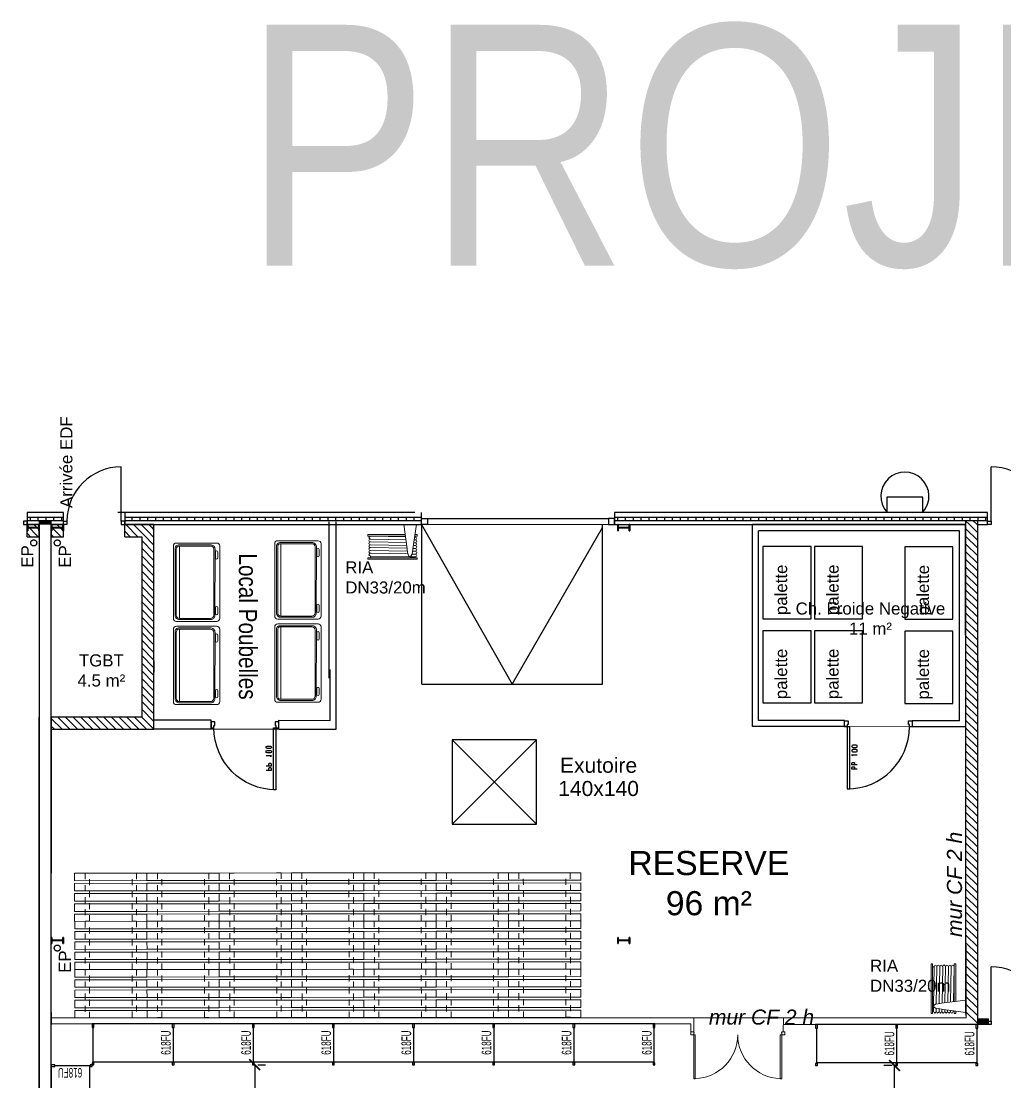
# Model space of a CAD drawing. Header units: millimetres. Extents: x 15590 to 15992, y 1055 to 1132.
# Drawn here: x 15792.39 to 15808.72, y 1106.11 to 1123.71 of the extents above; entities that cross this region are included whole.
import ezdxf
from ezdxf.enums import TextEntityAlignment as Align

# ---------------------------------------------------------------- set-up
doc = ezdxf.new("R2010")
doc.units = ezdxf.units.MM
doc.header["$MEASUREMENT"] = 0
for name, pattern in [('Cache', [564.444447, 282.222223, -282.222223]), ('CACHE2', [0.1875, 0.125, -0.0625]), ('Tirets', [0.004586, 0.002822, -0.001764])]:
    doc.linetypes.add(name, pattern=pattern)
doc.layers.get('0').update_dxf_attribs({"lineweight": 9})
for name, color, linetype in [('03_Projet', 7, 'Continuous'), ('05_Textes', 7, 'Continuous'), ('59', 7, 'Continuous'), ('AEP-PTT-EDF', 7, 'Continuous'), ('Cotation', 7, 'Continuous'), ('EP', 7, 'Continuous'), ('frais', 5, 'Continuous'), ('gondole', 6, 'Continuous'), ('le cartouche', 7, 'Continuous'), ('Mobilier', 252, 'Continuous'), ('murs exterieurs.P', 7, 'Continuous'), ('murs interieurs.P', 7, 'Continuous'), ('objet', 7, 'Continuous'), ('palette', 8, 'Continuous'), ('Parois', 7, 'Continuous'), ('structure', 7, 'Continuous'), ('surgeles', 4, 'Continuous'), ('texte.VETTI', 7, 'Continuous')]:
    doc.layers.add(name, color=color, linetype=linetype)
for name, color, linetype, lineweight in [('DM cloison', 7, 'Continuous', 9), ('DM Divers', 7, 'Continuous', 9), ('DM porte', 7, 'Continuous', 9), ('DM RIA', 7, 'Continuous', 9)]:
    doc.layers.add(name, color=color, linetype=linetype, lineweight=lineweight)
doc.styles.add('Arial Narrow', font='ARIALN.TTF', dxfattribs={"height": 0.3})
doc.styles.add('GENERATED_STYLE_2', font='')
doc.styles.add('GENERATED_STYLE_3', font='')
doc.styles.get("Standard").update_dxf_attribs({"font": 'swiss.ttf', "height": 0.2})
doc.styles.get('GENERATED_STYLE_2').set_extended_font_data('Arial Occidental')
doc.styles.get('GENERATED_STYLE_3').set_extended_font_data('Arial Occidental', italic=True)
doc.dimstyles.get("Standard").update_dxf_attribs({"dimtxt": 0.2, "dimasz": 0.18, "dimexe": 0.18, "dimexo": 0.0625, "dimgap": 0.05, "dimtad": 1, "dimzin": 4, "dimdsep": 46, "dimtxsty": 'Standard', "dimblk": 'ARCHTICK', "dimcen": 0.09, "dimadec": 0, "dimazin": 0, "dimtfac": 1, "dimtofl": 0, "dimtmove": 0, "dimatfit": 3, "dimfxl": 1, "dimtolj": 1, "dimtzin": 0, "dimarcsym": 0})
pattern_1 = [(135, (15784.3553, 1074.85421), (-0.06363961, -0.06363961), [])]
pattern_2 = [(90, (15784.3553, 1074.85421), (-0.13, 8e-18), []), (180, (15784.3553, 1074.85421), (-8e-18, -0.13), [])]

# ---------------------------------------------------------------- blocks, each defined once
blk = doc.blocks.new('*U47')
at = {"layer": 'DM RIA', "color": 1, "linetype": 'Continuous'}
for p, q in [((313, 0), (104, 0)), ((-495, -191), (-495, -165)), ((-495, -165), (-495, -191)), ((-495, -165), (116, -165)), ((126, -165), (-495, -165)), ((158, -403), (104, 0)), ((313, 0), (253, -403)), ((325, -165), (289, -165)), ((296, -165), (325, -165)), ((325, -165), (325, -191)), ((325, -191), (325, -165)), ((130, -191), (-495, -191)), ((-447, -287), (144, -297)), ((-447, -334), (150, -345)), ((-446, -191), (-446, -193)), ((-446, -240), (138, -250)), ((-445, -193), (131, -203)), ((262, -347), (291, -347)), ((269, -300), (291, -300)), ((276, -253), (291, -253)), ((283, -206), (292, -206)), ((325, -191), (285, -191)), ((291, -191), (291, -206)), ((291, -347), (291, -347)), ((-446, -381), (156, -392)), ((-446, -429), (162, -439)), ((-446, -476), (-446, -477)), ((-446, -476), (171, -487)), ((-446, -523), (201, -534)), ((240, -488), (291, -489)), ((250, -441), (291, -442)), ((255, -394), (291, -394)), ((291, -442), (291, -442)), ((-495, -574), (-495, -548)), ((325, -548), (-495, -548)), ((-495, -548), (-495, -574)), ((-495, -574), (325, -574)), ((210, -534), (291, -536)), ((291, -536), (291, -548)), ((325, -548), (325, -574))]:
    blk.add_line(p, q, dxfattribs=at)
at = {"layer": 'DM RIA', "color": 1, "linetype": 'Continuous', "extrusion": (0, 0, -1)}
for centre, major_axis, start_param, end_param in [((-350, -360), (-128, 2), 5.58648, 6.97989), ((-349, -312), (-128, 2), 5.58648, 6.97989), ((-348, -265), (-128, 2), 5.586496, 6.979875), ((-347, -218), (-128, 2), 5.58648, 6.97989), ((193, -276), (128, 0), 5.586483, 6.979887), ((193, -324), (128, 0), 5.586483, 6.979887), ((193, -371), (128, 0), 5.586483, 6.979887), ((194, -229), (128, 0), 5.586483, 6.979887), ((-348, -407), (-128, 2), 5.586491, 6.97988), ((-348, -454), (-128, 2), 5.586496, 6.979875), ((-347, -501), (-128, 2), 5.58648, 6.97989), ((-328, -497), (-121, -41), 5.930977, 6.635394), ((206, -365), (0, -170), 4.940257, 7.626113), ((193, -418), (128, 0), 5.586483, 6.979887), ((193, -465), (128, 0), 5.586483, 6.979887), ((193, -512), (128, 0), 5.586483, 6.979887)]:
    blk.add_ellipse(centre, major_axis=major_axis, ratio=0.287901, start_param=start_param, end_param=end_param, dxfattribs=at)
blk = doc.blocks.new('RIA 33 20')
at = {"layer": 'DM RIA', "insert": (-608, 627), "char_height": 200, "width": 2384.82, "attachment_point": 1}
blk.add_mtext('{\\fArial|b0|i0|c0|p34;\\C1;RIA\\PDN33/20m}', dxfattribs=at)
blk = doc.blocks.new('*U48')
at = {"layer": 'DM cloison'}
blk.add_hatch(color=2, dxfattribs=at).paths.add_polyline_path([(0, 96), (0, 0), (177, 0), (177, 96)])
blk.add_lwpolyline([(0, 0), (177, 0), (177, 96), (0, 96)], close=True, dxfattribs=at)
blk = doc.blocks.new('Poubelle 1.30x0.77')
at = {"color": 7, "linetype": 'Continuous', "lineweight": 9}
blk.add_line((1.249, 0.668), (0.05, 0.668), dxfattribs=at)
for points in [[(1.25, 0.77), (0.05, 0.77, 0.418752), (0, 0.72), (0, 0.05, 0.431472), (0.05, 0), (1.25, 0, 0.434675), (1.3, 0.05), (1.3, 0.72, 0.441699)], [(0.1, 0.08), (1.199, 0.078, 0.445076), (1.271, 0.155), (1.271, 0.67, 0.499428), (1.198, 0.741), (0.099, 0.741, 0.41626), (0.03, 0.671), (0.03, 0.15, 0.416121)], [(0.104, 0.1), (1.199, 0.098, 0.445076), (1.251, 0.154), (1.251, 0.671, 0.517979), (1.2, 0.721), (0.103, 0.721, 0.45099), (0.05, 0.669), (0.05, 0.154, 0.457206)], [(0.13, 0.03), (0.23, 0.03, 0.999999), (0.23, 0.07), (0.13, 0.07, 0.999998)], [(1.053, 0.03), (1.153, 0.03, 0.999999), (1.153, 0.07), (1.053, 0.07, 0.999998)]]:
    blk.add_lwpolyline(points, format="xyb", close=True, dxfattribs=at)
blk = doc.blocks.new('PP100')
at = {"layer": '59', "color": 105, "linetype": 'Continuous'}
for p, q in [((107.5, 113), (103.5, 113)), ((103.5, 113), (103.5, 10)), ((107.5, 10), (107.5, 113)), ((0, 10), (4.5, 10)), ((0, 0), (0, 10)), ((6, 0), (0, 0)), ((4.5, 10), (4.5, 6)), ((4.5, 6), (6, 6)), ((6, 6), (6, 0)), ((103.5, 10), (107.5, 10)), ((106, 6), (107.5, 6)), ((106, 0), (106, 6)), ((112, 0), (106, 0)), ((107.5, 6), (107.5, 10)), ((107.5, 10), (112, 10)), ((112, 10), (112, 0))]:
    blk.add_line(p, q, dxfattribs=at)
for points in [[(91, 80.5, 0), (100, 80.5, 0), (100, 77.7, 0), (99.6, 76.8, 0), (99.2, 76.5, 0), (98.3, 76.2, 0), (97, 76.2, 0), (96.2, 76.5, 0), (95.7, 76.8, 0), (95.3, 77.7, 0), (95.3, 80.5, 0)], [(91, 73.3, 0), (100, 73.3, 0), (100, 70.5, 0), (99.6, 69.6, 0), (99.2, 69.3, 0), (98.3, 69, 0), (97, 69, 0), (96.2, 69.3, 0), (95.7, 69.6, 0), (95.3, 70.5, 0), (95.3, 73.3, 0)], [(98.7, 58.2, 0), (99.2, 57.6, 0), (100, 56.7, 0), (91, 56.7, 0)], [(100, 49.8, 0), (99.6, 50.7, 0), (98.3, 51.3, 0), (96.2, 51.7, 0), (94.9, 51.7, 0), (92.7, 51.3, 0), (91.4, 50.7, 0), (91, 49.8, 0), (91, 49.2, 0), (91.4, 48.3, 0), (92.7, 47.7, 0), (94.9, 47.4, 0), (96.2, 47.4, 0), (98.3, 47.7, 0), (99.6, 48.3, 0), (100, 49.2, 0), (100, 49.8, 0)], [(100, 42.6, 0), (99.6, 43.5, 0), (98.3, 44.1, 0), (96.2, 44.5, 0), (94.9, 44.5, 0), (92.7, 44.1, 0), (91.4, 43.5, 0), (91, 42.6, 0), (91, 42, 0), (91.4, 41.1, 0), (92.7, 40.5, 0), (94.9, 40.2, 0), (96.2, 40.2, 0), (98.3, 40.5, 0), (99.6, 41.1, 0), (100, 42, 0), (100, 42.6, 0)]]:
    blk.add_polyline3d(points, dxfattribs=at)
blk.add_arc((107.5, 10), 103, 90, 180, dxfattribs=at)
blk = doc.blocks.new('*U16')
at = {"layer": 'DM porte'}
for p, q in [((0, 0), (-50, 0)), ((0, -50), (0, 0)), ((-1560, 0), (-1510, 0)), ((-1560, -50), (-1560, 0)), ((-1510, -50), (-1560, -50)), ((-1510, 0), (-1510, -50)), ((-1510, -15), (-1505, -15)), ((-1505, -25), (-1510, -25)), ((-1510, -50), (-1510, -780)), ((-1510, -50), (-1485, -50)), ((-1505, -15), (-1505, -25)), ((-1485, -50), (-1485, -780)), ((-75, -50), (-75, -780)), ((-50, -50), (-75, -50)), ((-50, -15), (-55, -15)), ((-55, -15), (-55, -25)), ((-55, -25), (-50, -25)), ((-50, 0), (-50, -50)), ((-50, -50), (-50, -780)), ((-50, -50), (0, -50)), ((-1485, -780), (-1510, -780)), ((-75, -780), (-50, -780))]:
    blk.add_line(p, q, dxfattribs=at)
for centre, start, end in [((-1510, -50), 271.9626, 0), ((-50, -50), 180, 268.0374)]:
    blk.add_arc(centre, 730, start, end, dxfattribs=at)
blk = doc.blocks.new('M618FU-1330')
for points in [[(-0.637, 1.345), (-0.647, 1.345), (-0.647, 1.36), (-0.677, 1.36), (-0.677, 1.33), (-0.647, 1.33), (-0.647, 1.345), (-0.637, 1.345)], [(-0.06, 1.345), (-0.637, 1.345)], [(-0.636, 0.015), (-0.636, 1.345)], [(-0.637, 0.015), (-0.647, 0.015), (-0.647, 0.03), (-0.677, 0.03), (-0.677, 0), (-0.647, 0), (-0.647, 0.015), (-0.637, 0.015)], [(-0.06, 0.015), (-0.637, 0.015)]]:
    blk.add_lwpolyline(points)
for points in [[(-0.06, 1.33), (0, 1.33), (0, 1.36), (-0.06, 1.36)], [(-0.06, 0), (0, 0), (0, 0.03), (-0.06, 0.03)]]:
    blk.add_lwpolyline(points, close=True)
at = {"color": 7, "lineweight": 25}
blk.add_lwpolyline([(0, 0.03), (0, 1.33)], dxfattribs=at)
at = {"color": 151, "lineweight": 15, "width": 0.6}
blk.add_text('618FU', height=0.16, dxfattribs=at).set_placement((-0.11, 0.135), align=Align.MIDDLE_RIGHT)
blk = doc.blocks.new('_ArchTick')
at = {"color": 0, "linetype": 'ByBlock', "const_width": 0.15}
blk.add_lwpolyline([(-0.5, -0.5), (0.5, 0.5)], dxfattribs=at)
blk = doc.blocks.new('*D314')
at = {"color": 0, "lineweight": -2, "transparency": 16777216}
for p, q in [((15806.846, 1106.377), (15806.708, 1106.377)), ((15806.888, 1104.35), (15806.888, 1106.377)), ((15806.799, 1104.35), (15807.068, 1104.35))]:
    blk.add_line(p, q, dxfattribs=at)
at = {"layer": 'DEFPOINTS', "color": 0, "transparency": 16777216}
for p in [(15806.888, 1106.377), (15806.908, 1106.377), (15806.736, 1104.35)]:
    blk.add_point(p, dxfattribs=at)
at = {"color": 0, "lineweight": -2, "transparency": 16777216, "xscale": 0.18, "yscale": 0.18, "zscale": 0.18}
for p, rotation in [((15806.888, 1106.377), 90), ((15806.888, 1104.35), 270)]:
    blk.add_blockref('_ArchTick', p, dxfattribs=dict(at, rotation=rotation))
at = {"color": 0, "transparency": 16777216, "insert": (15806.735, 1105.363), "char_height": 0.2, "attachment_point": 5, "rotation": 90}
blk.add_mtext('\\A1;2.03', dxfattribs=at)
blk = doc.blocks.new('*U46')
at = {"layer": 'DM RIA', "color": 1, "linetype": 'Continuous'}
for p, q in [((704, 574), (-116, 574)), ((-116, 548), (-116, 574)), ((-116, 548), (704, 548)), ((-82, 536), (-82, 548)), ((-1, 534), (-82, 536)), ((655, 523), (8, 534)), ((704, 574), (704, 548)), ((704, 548), (704, 574)), ((-104, 0), (-45, 403)), ((-31, 488), (-82, 489)), ((-41, 441), (-82, 442)), ((-82, 442), (-82, 442)), ((-46, 394), (-82, 394)), ((655, 476), (38, 487)), ((655, 429), (47, 439)), ((51, 403), (104, 0)), ((655, 381), (53, 392)), ((655, 476), (655, 477)), ((-116, 165), (-116, 191)), ((-116, 191), (-116, 165)), ((-116, 191), (-76, 191)), ((-74, 206), (-83, 206)), ((-82, 347), (-82, 347)), ((-53, 347), (-82, 347)), ((-60, 300), (-82, 300)), ((-67, 253), (-82, 253)), ((-82, 191), (-82, 206)), ((656, 334), (59, 345)), ((655, 287), (65, 297)), ((655, 240), (71, 250)), ((654, 193), (78, 203)), ((79, 191), (704, 191)), ((655, 191), (655, 193)), ((704, 191), (704, 165)), ((704, 165), (704, 191)), ((-87, 165), (-116, 165)), ((-116, 165), (-80, 165)), ((-104, 0), (104, 0)), ((83, 165), (704, 165)), ((704, 165), (93, 165))]:
    blk.add_line(p, q, dxfattribs=at)
at = {"layer": 'DM RIA', "color": 1, "linetype": 'Continuous', "extrusion": (0, 0, -1)}
for centre, major_axis, start_param, end_param in [((16, 512), (-128, 0), 5.586483, 6.979887), ((3, 365), (0, 170), 4.940257, 7.626113), ((537, 497), (121, 41), 5.930977, 6.635394), ((16, 465), (-128, 0), 5.586483, 6.979887), ((16, 418), (-128, 0), 5.586483, 6.979887), ((16, 371), (-128, 0), 5.586483, 6.979887), ((556, 501), (128, -2), 5.58648, 6.97989), ((557, 454), (128, -2), 5.586496, 6.979875), ((557, 407), (128, -2), 5.586491, 6.97988), ((559, 360), (128, -2), 5.58648, 6.97989), ((15, 229), (-128, 0), 5.586483, 6.979887), ((16, 324), (-128, 0), 5.586483, 6.979887), ((16, 276), (-128, 0), 5.586483, 6.979887), ((556, 218), (128, -2), 5.58648, 6.97989), ((558, 312), (128, -2), 5.58648, 6.97989), ((557, 265), (128, -2), 5.586496, 6.979875)]:
    blk.add_ellipse(centre, major_axis=major_axis, ratio=0.287901, start_param=start_param, end_param=end_param, dxfattribs=at)
blk = doc.blocks.new('*D319')
at = {"color": 0, "lineweight": -2, "transparency": 16777216}
for p, q in [((15796.269, 1106.39), (15796.269, 1104.35)), ((15796.322, 1106.39), (15796.449, 1106.39)), ((15796.413, 1104.35), (15796.089, 1104.35))]:
    blk.add_line(p, q, dxfattribs=at)
at = {"layer": 'DEFPOINTS', "color": 0, "transparency": 16777216}
for p in [(15796.26, 1106.39), (15796.269, 1104.35), (15796.475, 1104.35)]:
    blk.add_point(p, dxfattribs=at)
at = {"color": 0, "lineweight": -2, "transparency": 16777216, "xscale": 0.18, "yscale": 0.18, "zscale": 0.18}
for p, rotation in [((15796.269, 1106.39), 90), ((15796.269, 1104.35), 270)]:
    blk.add_blockref('_ArchTick', p, dxfattribs=dict(at, rotation=rotation))
at = {"color": 0, "transparency": 16777216, "insert": (15796.116, 1105.37), "char_height": 0.2, "attachment_point": 5, "rotation": 90}
blk.add_mtext('\\A1;2.04', dxfattribs=at)
blk = doc.blocks.new('A$C0ED850CC')
at = {"layer": 'palette'}
blk.add_lwpolyline([(0, 0.8), (0, 0), (1.2, 0), (1.2, 0.8)], close=True, dxfattribs=at)
at = {"layer": 'palette', "insert": (0.063, 0.598), "char_height": 0.2, "width": 0.96772, "attachment_point": 1}
blk.add_mtext('palette', dxfattribs=at)
blk = doc.blocks.new('PALETTE')
at = {"layer": 'frais'}
blk.add_blockref('A$C0ED850CC', (-1.2, 0), dxfattribs=at)
blk = doc.blocks.new('A$C29413FD8')
at = {"layer": 'Mobilier', "color": 34, "linetype": 'Continuous', "lineweight": 9}
for p, q in [((0.125, 1.2), (0, 1.2)), ((0, 1.2), (0, 0)), ((0.125, 1.2), (0.125, 0)), ((0.295, 1.2), (0.17, 1.2)), ((0.17, 1.2), (0.17, 0)), ((0.295, 1.2), (0.295, 0)), ((0.465, 1.2), (0.34, 1.2)), ((0.34, 1.2), (0.34, 0)), ((0.465, 1.2), (0.465, 0)), ((0.635, 1.2), (0.51, 1.2)), ((0.51, 1.2), (0.51, 0)), ((0.635, 1.2), (0.635, 0)), ((0.8, 1.2), (0.68, 1.2)), ((0.68, 1.2), (0.68, 0)), ((0.8, 0), (0.8, 1.2)), ((0, 0), (0.125, 0)), ((0.17, 0), (0.295, 0)), ((0.34, 0), (0.465, 0)), ((0.51, 0), (0.635, 0)), ((0.68, 0), (0.8, 0))]:
    blk.add_line(p, q, dxfattribs=at)
at = {"layer": 'Mobilier', "color": 34, "linetype": 'CACHE2', "lineweight": 9, "ltscale": 0.8}
for points in [[(0, 1.027), (0.8, 1.027), (0.8, 0.953), (0, 0.953)], [(0, 0.173), (0.8, 0.173), (0.8, 0.247), (0, 0.247)]]:
    blk.add_lwpolyline(points, close=True, dxfattribs=at)

msp = doc.modelspace()

# ---------------------------------------------------------------- hatches: boundary and pattern name
at = {"layer": 'murs exterieurs.P', "linetype": 'Continuous', "ltscale": 1000}
h = msp.add_hatch(dxfattribs=at)
h.set_pattern_fill('ISOLANT_POLYSTYRENE_0005', color=256, scale=0.1, angle=90, style=0, pattern_type=2)
h.set_pattern_definition(pattern_2)
h.paths.add_polyline_path([(15792.793, 1115.473), (15792.493, 1115.473), (15792.493, 1115.423), (15792.793, 1115.423)], flags=0)
for points in [[(15792.693, 1115.353), (15792.793, 1115.353), (15792.793, 1115.423), (15792.693, 1115.423)], [(15792.893, 1115.423), (15792.793, 1115.423), (15792.793, 1115.353), (15792.893, 1115.353)]]:
    msp.add_hatch(color=256, dxfattribs=at).paths.add_polyline_path(points, flags=0)
h = msp.add_hatch(dxfattribs=at)
h.set_pattern_fill('ISOLANT_POLYSTYRENE_0005', color=256, scale=0.1, angle=90, style=0, pattern_type=2)
h.set_pattern_definition(pattern_2)
h.paths.add_polyline_path([(15793.093, 1115.473), (15792.793, 1115.473), (15792.793, 1115.423), (15793.093, 1115.423)], flags=0)
h = msp.add_hatch(dxfattribs=at)
h.set_pattern_fill('ISOLANT_POLYSTYRENE_0005', color=256, scale=0.1, angle=90, style=0, pattern_type=2)
h.set_pattern_definition(pattern_2)
h.paths.add_polyline_path([(15799.039, 1115.473), (15794.113, 1115.473), (15794.113, 1115.423), (15799.039, 1115.423)], flags=0)
h = msp.add_hatch(dxfattribs=at)
h.set_pattern_fill('ISOLANT_POLYSTYRENE_0005', color=256, scale=0.1, angle=90, style=0, pattern_type=2)
h.set_pattern_definition(pattern_2)
h.paths.add_polyline_path([(15808.429, 1115.473), (15802.239, 1115.473), (15802.239, 1115.423), (15808.429, 1115.423)], flags=0)
h = msp.add_hatch(dxfattribs=at)
h.set_pattern_fill('BRIQUES_DE_PAREMENT_0005', color=256, scale=0.1, angle=90, style=0, pattern_type=2)
h.set_pattern_definition(pattern_1)
h.paths.add_polyline_path([(15808.068, 1115.353), (15808.268, 1115.353), (15808.268, 1115.423), (15808.068, 1115.423)], flags=0)
at = {"layer": 'murs interieurs.P', "linetype": 'Continuous', "ltscale": 1000}
h = msp.add_hatch(dxfattribs=at)
h.set_pattern_fill('BRIQUES_DE_PAREMENT_0005', color=256, scale=0.1, angle=90, style=0, pattern_type=2)
h.set_pattern_definition(pattern_1)
h.paths.add_polyline_path([(15792.493, 1115.353), (15792.493, 1115.153), (15792.693, 1115.153), (15792.693, 1115.353)], flags=0)
h = msp.add_hatch(dxfattribs=at)
h.set_pattern_fill('BRIQUES_DE_PAREMENT_0005', color=256, scale=0.1, angle=90, style=0, pattern_type=2)
h.set_pattern_definition(pattern_1)
h.paths.add_polyline_path([(15792.893, 1115.353), (15792.893, 1115.153), (15793.093, 1115.153), (15793.093, 1115.353)], flags=0)
h = msp.add_hatch(dxfattribs=at)
h.set_pattern_fill('BRIQUES_DE_PAREMENT_0005', color=256, scale=0.1, angle=90, style=0, pattern_type=2)
h.set_pattern_definition(pattern_1)
h.paths.add_polyline_path([(15794.113, 1115.353), (15794.113, 1115.153), (15794.397, 1115.153), (15794.597, 1115.353)], flags=0)
h = msp.add_hatch(dxfattribs=at)
h.set_pattern_fill('BRIQUES_DE_PAREMENT_0005', color=256, scale=0.1, angle=90, style=0, pattern_type=2)
h.set_pattern_definition(pattern_1)
h.paths.add_polyline_path([(15794.597, 1111.956), (15794.597, 1115.353), (15794.397, 1115.153), (15794.397, 1112.156)], flags=0)
h = msp.add_hatch(dxfattribs=at)
h.set_pattern_fill('BRIQUES_DE_PAREMENT_0005', color=256, scale=0.1, angle=90, style=0, pattern_type=2)
h.set_pattern_definition(pattern_1)
h.paths.add_polyline_path([(15808.268, 1107.054), (15808.268, 1115.353), (15808.068, 1115.353), (15808.068, 1107.254)], flags=0)
h = msp.add_hatch(dxfattribs=at)
h.set_pattern_fill('BRIQUES_DE_PAREMENT_0005', color=256, scale=0.1, angle=90, style=0, pattern_type=2)
h.set_pattern_definition(pattern_1)
h.paths.add_polyline_path([(15794.397, 1112.156), (15792.893, 1112.156), (15792.893, 1111.956), (15794.597, 1111.956)], flags=0)

# ---------------------------------------------------------------- linework, layer by layer
for p, q in [((15808.068, 1107.254), (15808.075, 1107.17)), ((15802.76, 1107.169), (15792.893, 1107.169)), ((15803.505, 1107.067), (15792.893, 1107.067)), ((15802.76, 1107.169), (15803.555, 1107.169)), ((15803.505, 1106.937), (15803.505, 1107.067)), ((15803.555, 1106.937), (15803.555, 1107.169)), ((15805.044, 1107.17), (15805.04, 1106.937)), ((15808.075, 1107.17), (15805.044, 1107.17)), ((15805.042, 1107.054), (15808.268, 1107.054)), ((15808.268, 1107.054), (15808.068, 1107.054)), ((15808.268, 1107.054), (15808.268, 1107.054))]:
    msp.add_line(p, q)
msp.add_lwpolyline([(15792.893, 1111.956), (15797.621, 1111.956), (15797.621, 1115.353), (15804.53, 1115.355), (15804.531, 1112.004), (15808.068, 1111.997), (15808.075, 1107.17), (15792.893, 1107.169), (15792.894, 1111.956)])
at = {"layer": 'Cotation', "linetype": 'Continuous', "ltscale": 1000}
for p, q in [((15795.563, 1115.553), (15795.375, 1115.553)), ((15794.397, 1113.091), (15794.397, 1112.904)), ((15794.597, 1113.091), (15794.597, 1112.904)), ((15808.068, 1113.091), (15808.068, 1112.904)), ((15808.268, 1113.091), (15808.268, 1112.904))]:
    msp.add_line(p, q, dxfattribs=at)
at = {"layer": 'EP', "linetype": 'Tirets', "ltscale": 1000}
for centre in [(15792.601, 1115.05), (15792.993, 1115.05), (15792.993, 1108.325)]:
    msp.add_circle(centre, 0.05, dxfattribs=at)
at = {"layer": 'murs exterieurs.P', "linetype": 'Continuous', "ltscale": 1000}
for p, q in [((15794.053, 1115.413), (15794.053, 1116.313)), ((15808.489, 1115.413), (15808.489, 1116.313)), ((15792.493, 1115.553), (15792.493, 1115.473)), ((15793.093, 1115.473), (15793.093, 1115.553)), ((15794.113, 1115.553), (15794.113, 1115.473)), ((15799.039, 1115.473), (15799.039, 1115.553)), ((15802.239, 1115.553), (15802.239, 1115.473)), ((15808.429, 1115.473), (15808.429, 1115.553)), ((15792.493, 1115.413), (15792.433, 1115.413)), ((15792.433, 1115.413), (15792.433, 1115.353)), ((15792.433, 1115.353), (15792.493, 1115.353)), ((15792.793, 1115.473), (15792.493, 1115.473)), ((15792.493, 1115.473), (15792.493, 1115.423)), ((15792.493, 1115.353), (15792.493, 1115.413)), ((15792.693, 1115.423), (15792.693, 1115.353)), ((15793.093, 1115.473), (15792.793, 1115.473)), ((15792.893, 1115.353), (15792.893, 1115.423)), ((15793.093, 1115.423), (15793.093, 1115.473)), ((15793.093, 1115.413), (15793.153, 1115.413)), ((15793.093, 1115.353), (15793.093, 1115.413)), ((15793.153, 1115.353), (15793.093, 1115.353)), ((15793.153, 1115.413), (15793.153, 1115.353)), ((15794.113, 1115.413), (15794.053, 1115.413)), ((15794.053, 1115.413), (15794.053, 1115.353)), ((15794.053, 1115.353), (15794.113, 1115.353)), ((15799.039, 1115.473), (15794.113, 1115.473)), ((15794.113, 1115.473), (15794.113, 1115.423)), ((15794.113, 1115.353), (15794.113, 1115.413)), ((15799.039, 1115.423), (15799.039, 1115.473)), ((15799.039, 1115.453), (15799.139, 1115.453)), ((15799.039, 1115.353), (15799.039, 1115.453)), ((15799.139, 1115.353), (15799.039, 1115.353)), ((15799.139, 1115.453), (15799.139, 1115.353)), ((15799.139, 1115.453), (15802.139, 1115.453)), ((15802.239, 1115.453), (15802.139, 1115.453)), ((15802.139, 1115.453), (15802.139, 1115.353)), ((15802.139, 1115.353), (15802.239, 1115.353)), ((15808.429, 1115.473), (15802.239, 1115.473)), ((15802.239, 1115.473), (15802.239, 1115.423)), ((15802.239, 1115.353), (15802.239, 1115.453)), ((15808.068, 1115.423), (15808.068, 1115.353)), ((15808.268, 1115.353), (15808.268, 1115.423)), ((15808.429, 1115.423), (15808.429, 1115.473)), ((15808.429, 1115.413), (15808.489, 1115.413)), ((15808.429, 1115.353), (15808.429, 1115.413)), ((15808.489, 1115.353), (15808.429, 1115.353)), ((15808.489, 1115.413), (15808.489, 1115.353)), ((15808.489, 1107.114), (15808.489, 1108.014)), ((15808.429, 1107.114), (15808.489, 1107.114)), ((15808.489, 1107.114), (15808.489, 1107.054)), ((15808.489, 1107.054), (15808.429, 1107.054))]:
    msp.add_line(p, q, dxfattribs=at)
at = {"layer": 'murs exterieurs.P', "color": 31, "linetype": 'Continuous', "lineweight": 25, "ltscale": 1000}
for p, q in [((15792.493, 1115.423), (15792.493, 1115.353)), ((15792.493, 1115.423), (15792.793, 1115.423)), ((15792.793, 1115.423), (15793.093, 1115.423)), ((15793.093, 1115.353), (15793.093, 1115.423)), ((15794.113, 1115.423), (15794.113, 1115.353)), ((15794.113, 1115.423), (15799.039, 1115.423)), ((15799.039, 1115.353), (15799.039, 1115.423)), ((15802.239, 1115.423), (15802.239, 1115.353)), ((15802.239, 1115.423), (15808.429, 1115.423)), ((15808.429, 1115.353), (15808.429, 1115.423))]:
    msp.add_line(p, q, dxfattribs=at)
at = {"layer": 'murs exterieurs.P', "linetype": 'Cache', "ltscale": 1000}
for p, q in [((15799.039, 1115.353), (15800.54, 1112.703)), ((15799.04, 1112.703), (15799.04, 1115.353)), ((15802.039, 1112.703), (15802.039, 1115.353)), ((15800.54, 1112.703), (15802.039, 1115.303)), ((15799.04, 1112.703), (15802.039, 1112.703))]:
    msp.add_line(p, q, dxfattribs=at)
at = {"layer": 'murs exterieurs.P', "linetype": 'Continuous', "ltscale": 1000, "flags": 128}
for points in [[(15792.793, 1115.553), (15792.493, 1115.553)], [(15793.093, 1115.553), (15792.793, 1115.553)], [(15798.924, 1115.553), (15793.998, 1115.553)], [(15808.429, 1115.553), (15802.239, 1115.553)], [(15792.693, 1115.353), (15792.693, 1070.704)], [(15792.893, 1070.704), (15792.893, 1115.353)]]:
    msp.add_lwpolyline(points, dxfattribs=at)
at = {"layer": 'murs exterieurs.P', "color": 31, "linetype": 'Continuous', "lineweight": 25, "ltscale": 1000, "flags": 128}
for points in [[(15792.493, 1115.353), (15792.693, 1115.353)], [(15792.893, 1115.353), (15793.093, 1115.353)], [(15794.113, 1115.353), (15799.039, 1115.353)], [(15802.239, 1115.353), (15808.068, 1115.353)], [(15808.268, 1115.353), (15808.429, 1115.353)]]:
    msp.add_lwpolyline(points, dxfattribs=at)
at = {"layer": 'murs exterieurs.P', "linetype": 'Continuous', "ltscale": 1000}
for centre, start, end in [((15794.053, 1115.413), 90, 180), ((15808.489, 1115.413), 0, 90), ((15808.489, 1107.114), 0, 90)]:
    msp.add_arc(centre, 0.9, start, end, dxfattribs=at)
at = {"layer": 'murs interieurs.P', "linetype": 'Continuous', "ltscale": 1000}
for p, q in [((15807.359, 1115.81), (15806.759, 1115.81)), ((15806.759, 1115.81), (15806.759, 1115.56)), ((15807.359, 1115.56), (15807.359, 1115.81)), ((15792.493, 1115.153), (15792.493, 1115.353)), ((15792.493, 1115.153), (15792.493, 1115.353)), ((15793.093, 1115.153), (15793.093, 1115.353)), ((15793.093, 1115.153), (15793.093, 1115.353)), ((15794.113, 1115.153), (15794.113, 1115.353)), ((15794.113, 1115.153), (15794.113, 1115.353)), ((15799.547, 1111.781), (15799.547, 1110.381)), ((15800.947, 1111.781), (15799.547, 1111.781)), ((15800.947, 1110.381), (15800.947, 1111.781)), ((15799.547, 1110.381), (15800.947, 1110.381))]:
    msp.add_line(p, q, dxfattribs=at)
at = {"layer": 'murs interieurs.P', "linetype": 'Cache', "ltscale": 1000}
for p, q in [((15800.947, 1110.381), (15799.547, 1111.781)), ((15800.947, 1111.781), (15799.547, 1110.381))]:
    msp.add_line(p, q, dxfattribs=at)
at = {"layer": 'murs interieurs.P', "linetype": 'Continuous', "ltscale": 1000, "flags": 128}
for points in [[(15792.693, 1115.353), (15792.493, 1115.353)], [(15792.693, 1115.153), (15792.693, 1115.353)], [(15793.093, 1115.353), (15792.893, 1115.353)], [(15792.893, 1115.353), (15792.893, 1115.153)], [(15794.597, 1115.353), (15794.113, 1115.353)], [(15794.597, 1111.956), (15794.597, 1115.353)], [(15808.068, 1115.353), (15808.068, 1107.254)], [(15808.268, 1107.054), (15808.268, 1115.353)], [(15792.493, 1115.153), (15792.693, 1115.153)], [(15792.893, 1115.153), (15793.093, 1115.153)], [(15794.113, 1115.153), (15794.397, 1115.153)], [(15794.397, 1115.153), (15794.397, 1112.156)], [(15792.693, 1111.956), (15792.693, 1112.156)], [(15794.397, 1112.156), (15792.893, 1112.156)], [(15792.893, 1112.156), (15792.893, 1111.956)], [(15792.693, 1102.355), (15792.693, 1111.956)], [(15792.893, 1111.956), (15794.597, 1111.956)], [(15792.893, 1107.254), (15792.893, 1107.054)]]:
    msp.add_lwpolyline(points, dxfattribs=at)
at = {"layer": 'murs interieurs.P', "linetype": 'Continuous', "ltscale": 1000}
msp.add_arc((15807.059, 1115.826), 0.4, 318.2776, 221.7224, dxfattribs=at)
at = {"layer": 'Parois'}
for p, q in [((15795.547, 1112.106), (15794.597, 1112.106)), ((15795.547, 1111.956), (15795.547, 1112.106)), ((15796.667, 1112.106), (15797.521, 1112.104)), ((15796.667, 1111.956), (15796.667, 1112.106)), ((15795.547, 1111.956), (15794.597, 1111.956)), ((15796.667, 1111.956), (15797.621, 1111.956))]:
    msp.add_line(p, q, dxfattribs=at)
at = {"layer": 'structure', "linetype": 'Continuous', "ltscale": 1000}
msp.add_line((15808.108, 1115.553), (15807.92, 1115.553), dxfattribs=at)
at = {"layer": 'structure', "color": 160, "linetype": 'Continuous', "lineweight": 35, "ltscale": 1000}
for p, q in [((15792.502, 1115.353), (15792.493, 1115.353)), ((15792.493, 1115.353), (15792.493, 1115.253)), ((15792.502, 1115.312), (15792.502, 1115.353)), ((15792.693, 1115.353), (15792.685, 1115.353)), ((15792.685, 1115.353), (15792.685, 1115.312)), ((15792.693, 1115.253), (15792.693, 1115.353)), ((15792.893, 1115.353), (15792.902, 1115.353)), ((15792.893, 1115.253), (15792.893, 1115.353)), ((15792.902, 1115.353), (15792.902, 1115.312)), ((15793.085, 1115.312), (15793.085, 1115.353)), ((15793.085, 1115.353), (15793.093, 1115.353)), ((15793.093, 1115.353), (15793.093, 1115.253)), ((15802.302, 1115.353), (15802.293, 1115.353)), ((15802.293, 1115.353), (15802.293, 1115.253)), ((15802.302, 1115.312), (15802.302, 1115.353)), ((15802.493, 1115.353), (15802.485, 1115.353)), ((15802.485, 1115.353), (15802.485, 1115.312)), ((15802.493, 1115.253), (15802.493, 1115.353)), ((15792.493, 1115.253), (15792.502, 1115.253)), ((15792.502, 1115.253), (15792.502, 1115.295)), ((15792.679, 1115.306), (15792.508, 1115.306)), ((15792.508, 1115.301), (15792.679, 1115.301)), ((15792.685, 1115.295), (15792.685, 1115.253)), ((15792.685, 1115.253), (15792.693, 1115.253)), ((15792.902, 1115.253), (15792.893, 1115.253)), ((15792.902, 1115.295), (15792.902, 1115.253)), ((15792.908, 1115.306), (15793.079, 1115.306)), ((15793.079, 1115.301), (15792.908, 1115.301)), ((15793.085, 1115.253), (15793.085, 1115.295)), ((15793.093, 1115.253), (15793.085, 1115.253)), ((15802.293, 1115.253), (15802.302, 1115.253)), ((15802.302, 1115.253), (15802.302, 1115.295)), ((15802.479, 1115.306), (15802.307, 1115.306)), ((15802.307, 1115.301), (15802.479, 1115.301)), ((15802.485, 1115.295), (15802.485, 1115.253)), ((15802.485, 1115.253), (15802.493, 1115.253)), ((15792.893, 1108.503), (15792.902, 1108.503)), ((15792.893, 1108.403), (15792.893, 1108.503)), ((15792.902, 1108.503), (15792.902, 1108.462)), ((15793.085, 1108.462), (15793.085, 1108.503)), ((15793.085, 1108.503), (15793.093, 1108.503)), ((15793.093, 1108.503), (15793.093, 1108.403)), ((15802.302, 1108.503), (15802.293, 1108.503)), ((15802.293, 1108.503), (15802.293, 1108.403)), ((15802.302, 1108.462), (15802.302, 1108.503)), ((15802.493, 1108.503), (15802.485, 1108.503)), ((15802.485, 1108.503), (15802.485, 1108.462)), ((15802.493, 1108.403), (15802.493, 1108.503)), ((15792.902, 1108.403), (15792.893, 1108.403)), ((15792.902, 1108.445), (15792.902, 1108.403)), ((15792.908, 1108.456), (15793.079, 1108.456)), ((15793.079, 1108.451), (15792.908, 1108.451)), ((15793.085, 1108.403), (15793.085, 1108.445)), ((15793.093, 1108.403), (15793.085, 1108.403)), ((15802.293, 1108.403), (15802.302, 1108.403)), ((15802.302, 1108.403), (15802.302, 1108.445)), ((15802.479, 1108.456), (15802.307, 1108.456)), ((15802.307, 1108.451), (15802.479, 1108.451)), ((15802.485, 1108.445), (15802.485, 1108.403)), ((15802.485, 1108.403), (15802.493, 1108.403))]:
    msp.add_line(p, q, dxfattribs=at)
for centre, start, end in [((15792.508, 1115.312), 180, 270), ((15792.508, 1115.295), 90, 180), ((15792.679, 1115.312), 270, 0), ((15792.679, 1115.295), 0, 90), ((15792.908, 1115.312), 180, 270), ((15792.908, 1115.295), 90, 180), ((15793.079, 1115.312), 270, 0), ((15793.079, 1115.295), 0, 90), ((15802.307, 1115.312), 180, 270), ((15802.307, 1115.295), 90, 180), ((15802.479, 1115.312), 270, 0), ((15802.479, 1115.295), 0, 90), ((15792.908, 1108.462), 180, 270), ((15792.908, 1108.445), 90, 180), ((15793.079, 1108.462), 270, 0), ((15793.079, 1108.445), 0, 90), ((15802.307, 1108.462), 180, 270), ((15802.307, 1108.445), 90, 180), ((15802.479, 1108.462), 270, 0), ((15802.479, 1108.445), 0, 90)]:
    msp.add_arc(centre, 0.0056, start, end, dxfattribs=at)
at = {"layer": 'surgeles', "color": 0}
for p, q in [((15797.505, 1112.805), (15797.505, 1115.399)), ((15797.621, 1112.95), (15797.621, 1115.399)), ((15797.521, 1112.104), (15797.521, 1112.95)), ((15797.621, 1111.956), (15797.621, 1112.95))]:
    msp.add_line(p, q, dxfattribs=at)
at = {"layer": 'surgeles'}
for p, q in [((15808.067, 1115.353), (15804.53, 1115.353)), ((15804.531, 1112.004), (15804.53, 1115.353)), ((15808.068, 1113.52), (15808.068, 1115.353)), ((15804.631, 1112.103), (15804.63, 1115.253)), ((15807.967, 1115.253), (15804.63, 1115.253)), ((15807.968, 1112.097), (15807.968, 1115.253)), ((15806.104, 1112.004), (15804.531, 1112.004)), ((15806.059, 1112.104), (15804.631, 1112.103)), ((15807.968, 1112.097), (15807.179, 1112.097)), ((15808.068, 1111.997), (15807.179, 1111.997))]:
    msp.add_line(p, q, dxfattribs=at)

# ---------------------------------------------------------------- block references
at = {"rotation": 270.0460473879861}
for p in [(15793.28, 1109.569), (15794.48, 1109.57), (15795.68, 1109.571), (15796.88, 1109.572), (15798.08, 1109.573), (15799.28, 1109.574), (15800.48, 1109.575), (15793.281, 1108.769), (15794.481, 1108.77), (15795.681, 1108.771), (15796.881, 1108.772), (15798.081, 1108.773), (15799.281, 1108.774), (15800.481, 1108.775), (15793.281, 1107.969), (15794.481, 1107.97), (15795.681, 1107.971), (15796.881, 1107.972), (15798.081, 1107.973), (15799.281, 1107.974), (15800.481, 1107.975)]:
    msp.add_blockref('A$C29413FD8', p, dxfattribs=at)
at = {"layer": '03_Projet', "rotation": 89.99999999999997}
for p in [(15795.689, 1113.747), (15797.371, 1113.785), (15795.689, 1112.367), (15797.371, 1112.405)]:
    msp.add_blockref('Poubelle 1.30x0.77', p, dxfattribs=at)
at = {"layer": 'DM cloison', "xscale": 0.001, "yscale": 0.001, "zscale": 0.001}
for name, p in [('*U47', (15798.639, 1115.353)), ('RIA 33 20', (15798.38, 1114.117)), ('RIA 33 20', (15807.09, 1107.506)), ('*U48', (15808.268, 1107.054)), ('*U16', (15805.065, 1106.937))]:
    msp.add_blockref(name, p, dxfattribs=at)
at = {"layer": 'DM cloison', "xscale": 0.001, "yscale": 0.001, "zscale": 0.001, "rotation": 90}
msp.add_blockref('*U46', (15808.068, 1107.358), dxfattribs=at)
at = {"layer": 'gondole'}
for p, rotation in [((15794.93, 1107.067), 90), ((15796.26, 1107.067), 90), ((15797.59, 1107.067), 90), ((15798.92, 1107.067), 90), ((15800.25, 1107.067), 90), ((15801.58, 1107.067), 90), ((15802.91, 1107.067), 90), ((15806.938, 1107.054), 90), ((15808.268, 1107.054), 90), ((15792.893, 1106.39), 180)]:
    msp.add_blockref('M618FU-1330', p, dxfattribs=dict(at, rotation=rotation))
at = {"layer": 'objet', "rotation": 90}
for p in [(15805.503, 1114.989), (15806.358, 1114.989), (15807.858, 1114.983), (15805.503, 1113.593), (15806.358, 1113.593), (15807.858, 1113.587)]:
    msp.add_blockref('PALETTE', p, dxfattribs=at)
at = {"layer": 'surgeles', "color": 5, "xscale": -0.00999999999839929, "yscale": 0.00999999999839929, "zscale": 0.00999999999839929, "rotation": 180}
msp.add_blockref('PP100', (15795.547, 1112.081), dxfattribs=at)
at = {"layer": 'surgeles', "xscale": 0.00999999999839929, "yscale": 0.00999999999839929, "zscale": 0.00999999999839929, "rotation": 180}
msp.add_blockref('PP100', (15807.179, 1112.097), dxfattribs=at)

# ---------------------------------------------------------------- texts
at = {"layer": '05_Textes', "insert": (15796.307, 1113.662), "char_height": 0.3, "width": 2.66616, "attachment_point": 2, "rotation": 270, "style": 'Arial Narrow'}
msp.add_mtext('Local Poubelles', dxfattribs=at)
at = {"layer": 'AEP-PTT-EDF', "linetype": 'Continuous', "insert": (15793.144, 1116.39), "char_height": 0.2, "attachment_point": 5, "rotation": 90, "style": 'GENERATED_STYLE_2'}
msp.add_mtext('{Arrivée EDF}', dxfattribs=at)
at = {"layer": 'DM Divers', "width": 3.36104, "attachment_point": 2}
for s, insert, char_height in [('{\\C1;Ch. Froide Negative\\P11 m²}', (15806.488, 1114.061), 0.2), ('{\\C1;TGBT\\P4.5 m²}', (15793.724, 1113.2), 0.2), ('{\\C1;RESERVE\\P96 m²}', (15803.806, 1109.937), 0.4)]:
    msp.add_mtext(s, dxfattribs=dict(at, insert=insert, char_height=char_height))
at = {"layer": 'EP', "linetype": 'Continuous', "char_height": 0.2, "attachment_point": 5, "rotation": 90, "style": 'GENERATED_STYLE_2'}
for insert in [(15792.494, 1114.825), (15793.118, 1114.825), (15793.118, 1108.1)]:
    msp.add_mtext('{EP}', dxfattribs=dict(at, insert=insert))
at = {"layer": 'le cartouche', "color": 1, "style": 'Arial Narrow'}
msp.add_text('PROJET V2', height=4, dxfattribs=at).set_placement((15796.09, 1119.649))
at = {"layer": 'murs interieurs.P', "linetype": 'Continuous', "insert": (15801.976, 1111.165), "char_height": 0.25, "attachment_point": 5, "line_spacing_factor": 0.925552, "style": 'GENERATED_STYLE_2'}
msp.add_mtext('{Exutoire\\P140x140}', dxfattribs=at)
at = {"layer": 'texte.VETTI', "linetype": 'Continuous', "insert": (15807.884, 1109.382), "char_height": 0.25, "attachment_point": 5, "rotation": 90, "style": 'GENERATED_STYLE_3'}
msp.add_mtext('{mur CF 2 h}', dxfattribs=at)
at = {"layer": 'texte.VETTI', "linetype": 'Continuous', "insert": (15804.68, 1107.178), "char_height": 0.25, "attachment_point": 5, "style": 'GENERATED_STYLE_3'}
msp.add_mtext('{mur CF 2 h}', dxfattribs=at)

# ---------------------------------------------------------------- dimensions: what is measured, and where the dimension line sits
for base, p1, p2, picture, middle in [((15796.269, 1104.35), (15796.26, 1106.39), (15796.475, 1104.35), '*D319', (15796.116, 1105.37)), ((15806.888, 1106.377), (15806.736, 1104.35), (15806.908, 1106.377), '*D314', (15806.735, 1105.363))]:
    dim = msp.add_linear_dim(base=base, p1=p1, p2=p2, angle=90, dimstyle='Standard')
    dim.commit()
    dim.dimension.update_dxf_attribs({"geometry": picture, "text_midpoint": middle})

doc.saveas('drawing.dxf')
